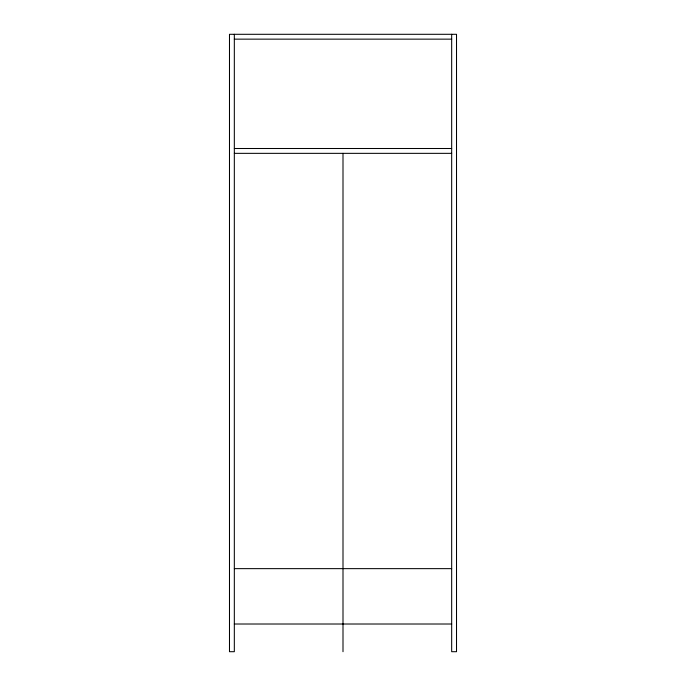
<?xml version="1.0" encoding="UTF-8"?>
<svg xmlns="http://www.w3.org/2000/svg" width="686" height="686" viewBox="0 0 686 686"><rect width="100%" height="100%" fill="white"/><g stroke="black" fill="none" stroke-linecap="round" stroke-linejoin="round"><path stroke-width="1.03" d="M234.329 39.145L451.671 39.145M234.329 148.502L451.671 148.502M234.329 153.347L451.671 153.347M234.329 568.643L451.671 568.643M234.329 624.011L451.671 624.011M451.671 34.3L451.671 651.7L456.516 651.7L456.516 34.3L229.484 34.3L229.484 651.7L234.329 651.7L234.329 34.3M343 153.347L343 651.7"/></g></svg>
